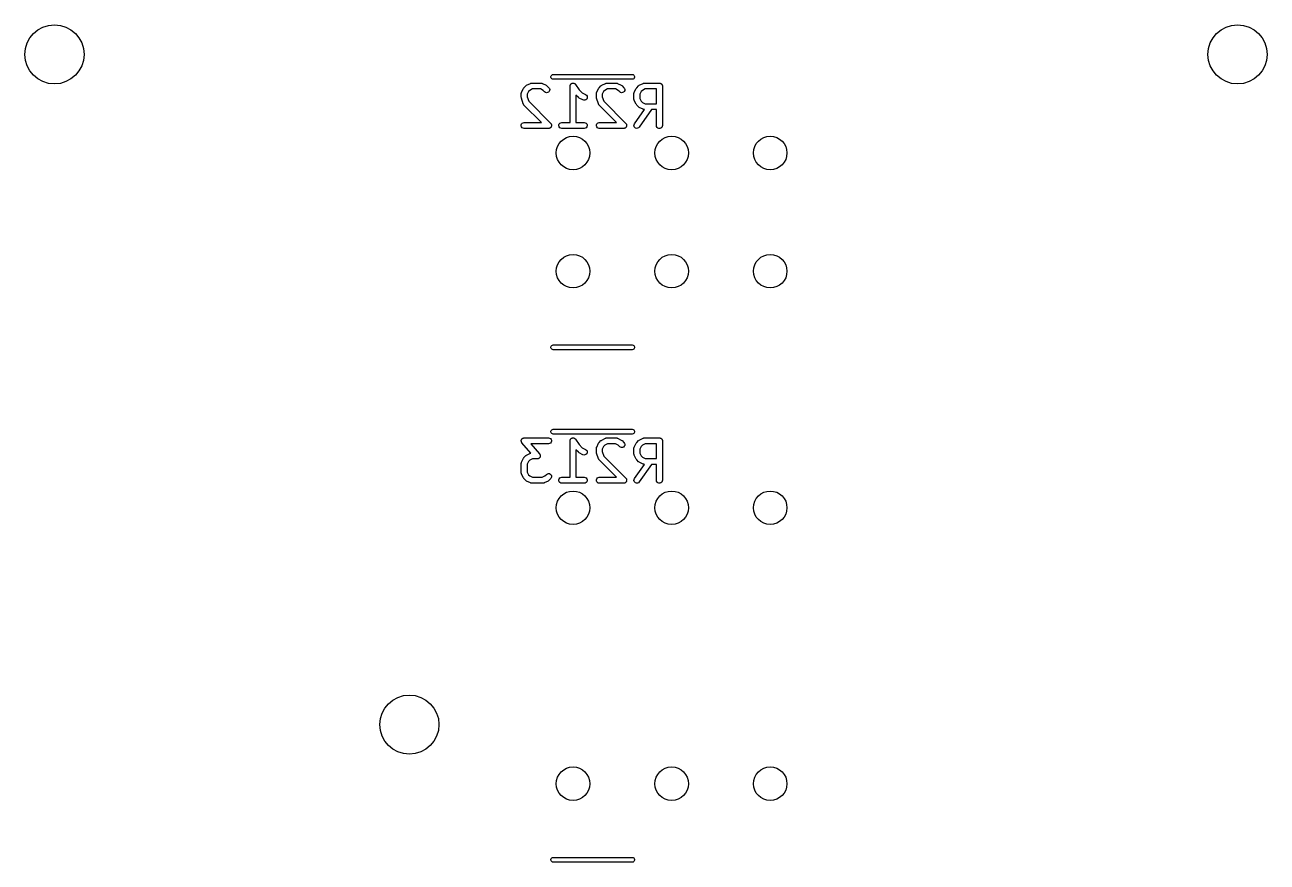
# Model space of a CAD drawing. Extents: x 25 to 326, y -201 to -21.
# Drawn here: x 58.6 to 90.1, y -177.99 to -156.75 of the extents above; entities that cross this region are included whole.
import ezdxf

# ---------------------------------------------------------------- set-up
doc = ezdxf.new("R2010")
doc.units = 0
doc.header["$MEASUREMENT"] = 0
doc.layers.add('BLACK', color=7, linetype='CONTINUOUS')

msp = doc.modelspace()

# ---------------------------------------------------------------- linework, layer by layer
at = {"layer": 'Black'}
for p, q in [((71.9409, -158.06), (71.948, -158.04)), ((71.9409, -158.08), (71.9409, -158.06)), ((71.948, -158.1), (71.9409, -158.08)), ((71.948, -158.04), (71.9614, -158.024)), ((71.9614, -158.116), (71.948, -158.1)), ((71.9614, -158.024), (71.9795, -158.014)), ((71.9795, -158.126), (71.9614, -158.116)), ((71.9795, -158.014), (72, -158.01)), ((72, -158.13), (71.9795, -158.126)), ((72, -158.01), (74, -158.01)), ((74, -158.01), (74.0205, -158.014)), ((74.0205, -158.126), (74, -158.13)), ((74.0205, -158.014), (74.0386, -158.024)), ((74.0386, -158.116), (74.0205, -158.126)), ((74.0386, -158.024), (74.052, -158.04)), ((74.052, -158.1), (74.0386, -158.116)), ((74.052, -158.04), (74.0591, -158.06)), ((74.0591, -158.08), (74.052, -158.1)), ((74.0591, -158.06), (74.0591, -158.08)), ((71.1948, -158.459), (71.2424, -158.364)), ((71.2424, -158.364), (71.2496, -158.354)), ((71.2496, -158.354), (71.2565, -158.345)), ((71.2565, -158.345), (71.3041, -158.297)), ((71.3041, -158.297), (71.3139, -158.29)), ((71.3139, -158.29), (71.3236, -158.283)), ((71.3236, -158.283), (71.4188, -158.235)), ((71.3712, -158.442), (71.3369, -158.511)), ((71.4016, -158.412), (71.3712, -158.442)), ((71.4701, -158.377), (71.4016, -158.412)), ((71.4188, -158.235), (71.423, -158.234)), ((71.423, -158.234), (71.4267, -158.232)), ((71.4267, -158.232), (71.4354, -158.23)), ((71.4354, -158.23), (71.4438, -158.228)), ((71.4438, -158.228), (71.4481, -158.228)), ((71.4481, -158.228), (71.4524, -158.227)), ((71.4524, -158.227), (71.6905, -158.227)), ((71.6728, -158.377), (71.4701, -158.377)), ((71.7413, -158.412), (71.6728, -158.377)), ((71.6905, -158.227), (71.6947, -158.228)), ((71.6947, -158.228), (71.699, -158.228)), ((71.699, -158.228), (71.7075, -158.23)), ((71.7075, -158.23), (71.7161, -158.232)), ((71.7161, -158.232), (71.7199, -158.234)), ((71.7199, -158.234), (71.724, -158.235)), ((71.724, -158.235), (71.8193, -158.283)), ((71.7803, -158.451), (71.7413, -158.412)), ((71.8193, -158.283), (71.8289, -158.29)), ((71.8289, -158.29), (71.8387, -158.297)), ((71.8387, -158.297), (71.8864, -158.345)), ((71.8948, -158.441), (71.8764, -158.459)), ((71.8864, -158.345), (71.9013, -158.366)), ((71.9058, -158.417), (71.8948, -158.441)), ((71.9013, -158.366), (71.908, -158.391)), ((71.908, -158.391), (71.9058, -158.417)), ((74, -158.13), (72, -158.13)), ((72.425, -158.302), (72.4257, -158.298)), ((72.425, -159.227), (72.425, -158.302)), ((72.4255, -158.294), (72.428, -158.286)), ((72.4257, -158.298), (72.4255, -158.294)), ((72.428, -158.286), (72.4295, -158.277)), ((72.4295, -158.277), (72.4316, -158.273)), ((72.4316, -158.273), (72.4328, -158.269)), ((72.4328, -158.269), (72.4381, -158.262)), ((72.4381, -158.262), (72.4425, -158.254)), ((72.4425, -158.254), (72.4457, -158.252)), ((72.4457, -158.252), (72.4482, -158.248)), ((72.4482, -158.248), (72.4556, -158.243)), ((72.4556, -158.243), (72.4625, -158.237)), ((72.4625, -158.237), (72.4664, -158.236)), ((72.4664, -158.236), (72.4699, -158.234)), ((72.4699, -158.234), (72.4786, -158.232)), ((72.4786, -158.232), (72.487, -158.229)), ((72.487, -158.229), (72.4911, -158.229)), ((72.4911, -158.229), (72.4952, -158.228)), ((72.4952, -158.228), (72.5041, -158.229)), ((72.5041, -158.229), (72.513, -158.229)), ((72.513, -158.229), (72.5169, -158.23)), ((72.5169, -158.23), (72.5211, -158.23)), ((72.5211, -158.23), (72.5291, -158.234)), ((72.5291, -158.234), (72.5375, -158.237)), ((72.5375, -158.237), (72.5407, -158.24)), ((72.5407, -158.24), (72.5444, -158.242)), ((72.5444, -158.242), (72.5506, -158.248)), ((72.5506, -158.248), (72.5575, -158.254)), ((72.5575, -158.254), (72.5595, -158.258)), ((72.5595, -158.258), (72.5624, -158.261)), ((72.5624, -158.261), (72.6535, -158.397)), ((72.6535, -158.397), (72.7349, -158.479)), ((73.0996, -158.459), (73.1472, -158.364)), ((73.1472, -158.364), (73.1544, -158.354)), ((73.1544, -158.354), (73.1613, -158.345)), ((73.1613, -158.345), (73.2089, -158.297)), ((73.2089, -158.297), (73.2187, -158.29)), ((73.2187, -158.29), (73.2284, -158.283)), ((73.2284, -158.283), (73.3236, -158.235)), ((73.2759, -158.442), (73.2417, -158.511)), ((73.3063, -158.412), (73.2759, -158.442)), ((73.3748, -158.377), (73.3063, -158.412)), ((73.3236, -158.235), (73.3277, -158.234)), ((73.3277, -158.234), (73.3315, -158.232)), ((73.3315, -158.232), (73.3401, -158.23)), ((73.3401, -158.23), (73.3486, -158.228)), ((73.3486, -158.228), (73.3529, -158.228)), ((73.3529, -158.228), (73.3571, -158.227)), ((73.3571, -158.227), (73.5952, -158.227)), ((73.5775, -158.377), (73.3748, -158.377)), ((73.646, -158.412), (73.5775, -158.377)), ((73.5952, -158.227), (73.5995, -158.228)), ((73.5995, -158.228), (73.6038, -158.228)), ((73.6038, -158.228), (73.6122, -158.23)), ((73.6122, -158.23), (73.6209, -158.232)), ((73.6209, -158.232), (73.6246, -158.234)), ((73.6246, -158.234), (73.6288, -158.235)), ((73.6288, -158.235), (73.724, -158.283)), ((73.6851, -158.451), (73.646, -158.412)), ((73.724, -158.283), (73.7337, -158.29)), ((73.7337, -158.29), (73.7435, -158.297)), ((73.7435, -158.297), (73.7911, -158.345)), ((73.7995, -158.441), (73.7811, -158.459)), ((73.7911, -158.345), (73.8061, -158.366)), ((73.8105, -158.417), (73.7995, -158.441)), ((73.8061, -158.366), (73.8128, -158.391)), ((73.8128, -158.391), (73.8105, -158.417)), ((74.052, -158.459), (74.0996, -158.364)), ((74.0996, -158.364), (74.1067, -158.354)), ((74.1067, -158.354), (74.1136, -158.345)), ((74.1136, -158.345), (74.1613, -158.297)), ((74.1613, -158.297), (74.1711, -158.29)), ((74.1711, -158.29), (74.1807, -158.283)), ((74.1807, -158.283), (74.276, -158.235)), ((74.2283, -158.442), (74.194, -158.511)), ((74.2587, -158.412), (74.2283, -158.442)), ((74.3272, -158.377), (74.2587, -158.412)), ((74.276, -158.235), (74.2801, -158.234)), ((74.2801, -158.234), (74.2839, -158.232)), ((74.2839, -158.232), (74.2925, -158.23)), ((74.2925, -158.23), (74.3009, -158.228)), ((74.3009, -158.228), (74.3053, -158.228)), ((74.3053, -158.228), (74.3095, -158.227)), ((74.3095, -158.227), (74.6905, -158.227)), ((74.6155, -158.377), (74.3272, -158.377)), ((74.6155, -158.751), (74.6155, -158.377)), ((74.6905, -158.227), (74.6969, -158.229)), ((74.6969, -158.229), (74.7035, -158.229)), ((74.7035, -158.229), (74.7097, -158.231)), ((74.7097, -158.231), (74.7161, -158.232)), ((74.7161, -158.232), (74.7218, -158.235)), ((74.7218, -158.235), (74.728, -158.237)), ((74.728, -158.237), (74.733, -158.242)), ((74.733, -158.242), (74.7387, -158.245)), ((74.7387, -158.245), (74.7429, -158.25)), ((74.7429, -158.25), (74.7479, -158.254)), ((74.7479, -158.254), (74.7512, -158.26)), ((74.7512, -158.26), (74.7554, -158.265)), ((74.7554, -158.265), (74.7577, -158.271)), ((74.7577, -158.271), (74.761, -158.277)), ((74.761, -158.277), (74.7621, -158.283)), ((74.7621, -158.283), (74.7643, -158.289)), ((74.7643, -158.289), (74.7643, -158.296)), ((74.7643, -158.296), (74.7655, -158.302)), ((74.7655, -158.302), (74.7655, -159.302)), ((71.1869, -158.493), (71.1877, -158.489)), ((71.1869, -158.588), (71.1869, -158.493)), ((71.189, -158.6), (71.1869, -158.588)), ((71.1874, -158.484), (71.1899, -158.476)), ((71.1877, -158.489), (71.1874, -158.484)), ((71.1908, -158.612), (71.189, -158.6)), ((71.1899, -158.476), (71.1914, -158.467)), ((71.2384, -158.755), (71.1908, -158.612)), ((71.1914, -158.467), (71.1936, -158.463)), ((71.1936, -158.463), (71.1948, -158.459)), ((71.2404, -158.758), (71.2384, -158.755)), ((71.2416, -158.763), (71.2404, -158.758)), ((71.3369, -158.511), (71.3369, -158.576)), ((71.3369, -158.576), (71.3751, -158.69)), ((71.3751, -158.69), (71.934, -159.249)), ((71.8016, -158.466), (71.7803, -158.451)), ((71.8268, -158.472), (71.8016, -158.466)), ((71.8527, -158.47), (71.8268, -158.472)), ((71.8764, -158.459), (71.8527, -158.47)), ((72.6374, -158.594), (72.575, -158.531)), ((72.575, -158.531), (72.575, -159.227)), ((72.6473, -158.6), (72.6374, -158.594)), ((72.6569, -158.608), (72.6473, -158.6)), ((72.7522, -158.655), (72.6569, -158.608)), ((72.7349, -158.479), (72.8193, -158.521)), ((72.7771, -158.663), (72.7522, -158.655)), ((72.8031, -158.661), (72.7771, -158.663)), ((72.827, -158.651), (72.8031, -158.661)), ((72.8193, -158.521), (72.8402, -158.537)), ((72.846, -158.633), (72.827, -158.651)), ((72.8402, -158.537), (72.8545, -158.558)), ((72.8576, -158.609), (72.846, -158.633)), ((72.8545, -158.558), (72.8606, -158.584)), ((72.8606, -158.584), (72.8576, -158.609)), ((73.0917, -158.493), (73.0924, -158.489)), ((73.0917, -158.588), (73.0917, -158.493)), ((73.0938, -158.6), (73.0917, -158.588)), ((73.0922, -158.484), (73.0947, -158.476)), ((73.0924, -158.489), (73.0922, -158.484)), ((73.0955, -158.612), (73.0938, -158.6)), ((73.0947, -158.476), (73.0962, -158.467)), ((73.1431, -158.755), (73.0955, -158.612)), ((73.0962, -158.467), (73.0984, -158.463)), ((73.0984, -158.463), (73.0996, -158.459)), ((73.1452, -158.758), (73.1431, -158.755)), ((73.1463, -158.763), (73.1452, -158.758)), ((73.2417, -158.511), (73.2417, -158.576)), ((73.2417, -158.576), (73.2798, -158.69)), ((73.2798, -158.69), (73.8387, -159.249)), ((73.7064, -158.466), (73.6851, -158.451)), ((73.7316, -158.472), (73.7064, -158.466)), ((73.7575, -158.47), (73.7316, -158.472)), ((73.7811, -158.459), (73.7575, -158.47)), ((74.044, -158.493), (74.0448, -158.489)), ((74.044, -158.636), (74.044, -158.493)), ((74.0448, -158.64), (74.044, -158.636)), ((74.0445, -158.484), (74.047, -158.476)), ((74.0448, -158.489), (74.0445, -158.484)), ((74.0445, -158.644), (74.0448, -158.64)), ((74.047, -158.653), (74.0445, -158.644)), ((74.047, -158.476), (74.0486, -158.467)), ((74.0486, -158.661), (74.047, -158.653)), ((74.0486, -158.467), (74.0507, -158.463)), ((74.0507, -158.665), (74.0486, -158.661)), ((74.0507, -158.463), (74.052, -158.459)), ((74.052, -158.669), (74.0507, -158.665)), ((74.0996, -158.764), (74.052, -158.669)), ((74.194, -158.511), (74.194, -158.618)), ((74.194, -158.618), (74.2283, -158.687)), ((74.2283, -158.687), (74.2587, -158.717)), ((74.2587, -158.717), (74.3272, -158.751)), ((74.3272, -158.751), (74.6155, -158.751)), ((71.2466, -158.77), (71.2416, -158.763)), ((71.2508, -158.778), (71.2466, -158.77)), ((71.254, -158.78), (71.2508, -158.778)), ((71.2565, -158.784), (71.254, -158.78)), ((71.6999, -159.227), (71.2565, -158.784)), ((73.1513, -158.77), (73.1463, -158.763)), ((73.1555, -158.778), (73.1513, -158.77)), ((73.1588, -158.78), (73.1555, -158.778)), ((73.1613, -158.784), (73.1588, -158.78)), ((73.6046, -159.227), (73.1613, -158.784)), ((74.0576, -159.259), (74.3085, -158.901)), ((74.1067, -158.774), (74.0996, -158.764)), ((74.1136, -158.784), (74.1067, -158.774)), ((74.1613, -158.832), (74.1136, -158.784)), ((74.1711, -158.838), (74.1613, -158.832)), ((74.1807, -158.846), (74.1711, -158.838)), ((74.4914, -158.901), (74.1805, -159.345)), ((74.276, -158.893), (74.1807, -158.846)), ((74.2801, -158.895), (74.276, -158.893)), ((74.2839, -158.897), (74.2801, -158.895)), ((74.2925, -158.898), (74.2839, -158.897)), ((74.3009, -158.901), (74.2925, -158.898)), ((74.3053, -158.9), (74.3009, -158.901)), ((74.3085, -158.901), (74.3053, -158.9)), ((74.6155, -158.901), (74.4914, -158.901)), ((74.6155, -159.302), (74.6155, -158.901)), ((71.188, -159.289), (71.197, -159.265)), ((71.188, -159.315), (71.188, -159.289)), ((71.197, -159.34), (71.188, -159.315)), ((71.197, -159.265), (71.2137, -159.245)), ((71.2137, -159.36), (71.197, -159.34)), ((71.2137, -159.245), (71.2363, -159.232)), ((71.2363, -159.373), (71.2137, -159.36)), ((71.2363, -159.232), (71.2619, -159.227)), ((71.2619, -159.377), (71.2363, -159.373)), ((71.2619, -159.227), (71.6999, -159.227)), ((71.881, -159.377), (71.2619, -159.377)), ((71.8906, -159.376), (71.881, -159.377)), ((71.9004, -159.375), (71.8906, -159.376)), ((71.9034, -159.373), (71.9004, -159.375)), ((71.9066, -159.373), (71.9034, -159.373)), ((71.9151, -159.368), (71.9066, -159.373)), ((71.924, -159.364), (71.9151, -159.368)), ((71.9263, -159.361), (71.924, -159.364)), ((71.9292, -159.36), (71.9263, -159.361)), ((71.9355, -159.352), (71.9292, -159.36)), ((71.934, -159.249), (71.9396, -159.257)), ((71.9424, -159.345), (71.9355, -159.352)), ((71.9396, -159.257), (71.9459, -159.265)), ((71.9438, -159.342), (71.9424, -159.345)), ((71.9459, -159.34), (71.9438, -159.342)), ((71.9459, -159.265), (71.947, -159.268)), ((71.9493, -159.331), (71.9459, -159.34)), ((71.947, -159.268), (71.9489, -159.271)), ((71.9489, -159.271), (71.9515, -159.28)), ((71.9534, -159.322), (71.9493, -159.331)), ((71.9515, -159.28), (71.9548, -159.289)), ((71.9537, -159.319), (71.9534, -159.322)), ((71.9548, -159.315), (71.9537, -159.319)), ((71.9548, -159.289), (71.9548, -159.293)), ((71.9548, -159.293), (71.9557, -159.296)), ((71.9557, -159.296), (71.9548, -159.306)), ((71.9548, -159.306), (71.9548, -159.315)), ((72.1404, -159.289), (72.1493, -159.265)), ((72.1404, -159.315), (72.1404, -159.289)), ((72.1493, -159.34), (72.1404, -159.315)), ((72.1493, -159.265), (72.1661, -159.245)), ((72.1661, -159.36), (72.1493, -159.34)), ((72.1661, -159.245), (72.1886, -159.232)), ((72.1886, -159.373), (72.1661, -159.36)), ((72.1886, -159.232), (72.2143, -159.227)), ((72.2143, -159.377), (72.1886, -159.373)), ((72.2143, -159.227), (72.425, -159.227)), ((72.7857, -159.377), (72.2143, -159.377)), ((72.575, -159.227), (72.7857, -159.227)), ((72.7857, -159.227), (72.8114, -159.232)), ((72.8114, -159.373), (72.7857, -159.377)), ((72.8114, -159.232), (72.8339, -159.245)), ((72.8339, -159.36), (72.8114, -159.373)), ((72.8339, -159.245), (72.8507, -159.265)), ((72.8507, -159.34), (72.8339, -159.36)), ((72.8507, -159.265), (72.8596, -159.289)), ((72.8596, -159.315), (72.8507, -159.34)), ((72.8596, -159.289), (72.8596, -159.315)), ((73.0928, -159.289), (73.1017, -159.265)), ((73.0928, -159.315), (73.0928, -159.289)), ((73.1017, -159.34), (73.0928, -159.315)), ((73.1017, -159.265), (73.1185, -159.245)), ((73.1185, -159.36), (73.1017, -159.34)), ((73.1185, -159.245), (73.141, -159.232)), ((73.141, -159.373), (73.1185, -159.36)), ((73.141, -159.232), (73.1667, -159.227)), ((73.1667, -159.377), (73.141, -159.373)), ((73.1667, -159.227), (73.6046, -159.227)), ((73.7857, -159.377), (73.1667, -159.377)), ((73.7954, -159.376), (73.7857, -159.377)), ((73.8051, -159.375), (73.7954, -159.376)), ((73.8081, -159.373), (73.8051, -159.375)), ((73.8114, -159.373), (73.8081, -159.373)), ((73.8198, -159.368), (73.8114, -159.373)), ((73.8287, -159.364), (73.8198, -159.368)), ((73.8311, -159.361), (73.8287, -159.364)), ((73.8339, -159.36), (73.8311, -159.361)), ((73.8402, -159.352), (73.8339, -159.36)), ((73.8387, -159.249), (73.8444, -159.257)), ((73.8472, -159.345), (73.8402, -159.352)), ((73.8444, -159.257), (73.8507, -159.265)), ((73.8485, -159.342), (73.8472, -159.345)), ((73.8507, -159.34), (73.8485, -159.342)), ((73.8507, -159.265), (73.8518, -159.268)), ((73.854, -159.331), (73.8507, -159.34)), ((73.8518, -159.268), (73.8537, -159.271)), ((73.8537, -159.271), (73.8562, -159.28)), ((73.8582, -159.322), (73.854, -159.331)), ((73.8562, -159.28), (73.8596, -159.289)), ((73.8584, -159.319), (73.8582, -159.322)), ((73.8596, -159.315), (73.8584, -159.319)), ((73.8596, -159.289), (73.8596, -159.293)), ((73.8596, -159.293), (73.8604, -159.296)), ((73.8604, -159.296), (73.8596, -159.306)), ((73.8596, -159.306), (73.8596, -159.315)), ((74.0443, -159.309), (74.0466, -159.283)), ((74.0511, -159.334), (74.0443, -159.309)), ((74.0466, -159.283), (74.0576, -159.259)), ((74.066, -159.355), (74.0511, -159.334)), ((74.0874, -159.37), (74.066, -159.355)), ((74.1125, -159.377), (74.0874, -159.37)), ((74.1385, -159.375), (74.1125, -159.377)), ((74.1621, -159.364), (74.1385, -159.375)), ((74.1805, -159.345), (74.1621, -159.364)), ((74.62, -159.328), (74.6155, -159.302)), ((74.633, -159.351), (74.62, -159.328)), ((74.653, -159.367), (74.633, -159.351)), ((74.6775, -159.376), (74.653, -159.367)), ((74.7035, -159.376), (74.6775, -159.376)), ((74.728, -159.367), (74.7035, -159.376)), ((74.7479, -159.351), (74.728, -159.367)), ((74.761, -159.328), (74.7479, -159.351)), ((74.7655, -159.302), (74.761, -159.328)), ((71.9409, -164.92), (71.948, -164.9)), ((71.9409, -164.94), (71.9409, -164.92)), ((71.948, -164.96), (71.9409, -164.94)), ((71.948, -164.9), (71.9614, -164.884)), ((71.9614, -164.976), (71.948, -164.96)), ((71.9614, -164.884), (71.9795, -164.874)), ((71.9795, -164.986), (71.9614, -164.976)), ((71.9795, -164.874), (72, -164.87)), ((72, -164.99), (71.9795, -164.986)), ((72, -164.87), (74, -164.87)), ((74, -164.99), (72, -164.99)), ((74, -164.87), (74.0205, -164.874)), ((74.0205, -164.986), (74, -164.99)), ((74.0205, -164.874), (74.0386, -164.884)), ((74.0386, -164.976), (74.0205, -164.986)), ((74.0386, -164.884), (74.052, -164.9)), ((74.052, -164.96), (74.0386, -164.976)), ((74.052, -164.9), (74.0591, -164.92)), ((74.0591, -164.94), (74.052, -164.96)), ((74.0591, -164.92), (74.0591, -164.94)), ((71.1944, -167.272), (71.197, -167.265)), ((71.197, -167.265), (71.2007, -167.26)), ((71.2007, -167.26), (71.2035, -167.255)), ((71.2035, -167.255), (71.209, -167.251)), ((71.209, -167.251), (71.2137, -167.245)), ((71.2137, -167.245), (71.2187, -167.242)), ((71.2187, -167.242), (71.2231, -167.238)), ((71.2231, -167.238), (71.2299, -167.236)), ((71.2299, -167.236), (71.2363, -167.232)), ((71.2363, -167.232), (71.242, -167.231)), ((71.242, -167.231), (71.2474, -167.229)), ((71.2474, -167.229), (71.2547, -167.229)), ((71.2547, -167.229), (71.2619, -167.227)), ((71.2619, -167.227), (71.881, -167.227)), ((71.881, -167.227), (71.9066, -167.232)), ((71.9066, -167.232), (71.9292, -167.245)), ((71.9292, -167.245), (71.9459, -167.265)), ((71.9409, -167.06), (71.948, -167.04)), ((71.9409, -167.08), (71.9409, -167.06)), ((71.948, -167.1), (71.9409, -167.08)), ((71.9459, -167.265), (71.9548, -167.289)), ((71.948, -167.04), (71.9614, -167.024)), ((71.9614, -167.116), (71.948, -167.1)), ((71.9614, -167.024), (71.9795, -167.014)), ((71.9795, -167.126), (71.9614, -167.116)), ((71.9795, -167.014), (72, -167.01)), ((72, -167.13), (71.9795, -167.126)), ((72, -167.01), (74, -167.01)), ((74, -167.13), (72, -167.13)), ((72.4328, -167.269), (72.4381, -167.262)), ((72.4381, -167.262), (72.4425, -167.254)), ((72.4425, -167.254), (72.4457, -167.252)), ((72.4457, -167.252), (72.4482, -167.248)), ((72.4482, -167.248), (72.4556, -167.243)), ((72.4556, -167.243), (72.4625, -167.237)), ((72.4625, -167.237), (72.4664, -167.236)), ((72.4664, -167.236), (72.4699, -167.234)), ((72.4699, -167.234), (72.4786, -167.232)), ((72.4786, -167.232), (72.487, -167.229)), ((72.487, -167.229), (72.4911, -167.229)), ((72.4911, -167.229), (72.4952, -167.228)), ((72.4952, -167.228), (72.5041, -167.229)), ((72.5041, -167.229), (72.513, -167.229)), ((72.513, -167.229), (72.5169, -167.23)), ((72.5169, -167.23), (72.5211, -167.23)), ((72.5211, -167.23), (72.5291, -167.234)), ((72.5291, -167.234), (72.5375, -167.237)), ((72.5375, -167.237), (72.5407, -167.24)), ((72.5407, -167.24), (72.5444, -167.242)), ((72.5444, -167.242), (72.5506, -167.248)), ((72.5506, -167.248), (72.5575, -167.254)), ((72.5575, -167.254), (72.5595, -167.258)), ((72.5595, -167.258), (72.5624, -167.261)), ((72.5624, -167.261), (72.6535, -167.397)), ((73.2284, -167.283), (73.3236, -167.235)), ((73.3236, -167.235), (73.3277, -167.234)), ((73.3277, -167.234), (73.3315, -167.232)), ((73.3315, -167.232), (73.3401, -167.23)), ((73.3401, -167.23), (73.3486, -167.228)), ((73.3486, -167.228), (73.3529, -167.228)), ((73.3529, -167.228), (73.3571, -167.227)), ((73.3571, -167.227), (73.5952, -167.227)), ((73.5952, -167.227), (73.5995, -167.228)), ((73.5995, -167.228), (73.6038, -167.228)), ((73.6038, -167.228), (73.6122, -167.23)), ((73.6122, -167.23), (73.6209, -167.232)), ((73.6209, -167.232), (73.6246, -167.234)), ((73.6246, -167.234), (73.6288, -167.235)), ((73.6288, -167.235), (73.724, -167.283)), ((74, -167.01), (74.0205, -167.014)), ((74.0205, -167.126), (74, -167.13)), ((74.0205, -167.014), (74.0386, -167.024)), ((74.0386, -167.116), (74.0205, -167.126)), ((74.0386, -167.024), (74.052, -167.04)), ((74.052, -167.1), (74.0386, -167.116)), ((74.052, -167.04), (74.0591, -167.06)), ((74.0591, -167.08), (74.052, -167.1)), ((74.0591, -167.06), (74.0591, -167.08)), ((74.1807, -167.283), (74.276, -167.235)), ((74.276, -167.235), (74.2801, -167.234)), ((74.2801, -167.234), (74.2839, -167.232)), ((74.2839, -167.232), (74.2925, -167.23)), ((74.2925, -167.23), (74.3009, -167.228)), ((74.3009, -167.228), (74.3053, -167.228)), ((74.3053, -167.228), (74.3095, -167.227)), ((74.3095, -167.227), (74.6905, -167.227)), ((74.6905, -167.227), (74.6969, -167.229)), ((74.6969, -167.229), (74.7035, -167.229)), ((74.7035, -167.229), (74.7097, -167.231)), ((74.7097, -167.231), (74.7161, -167.232)), ((74.7161, -167.232), (74.7218, -167.235)), ((74.7218, -167.235), (74.728, -167.237)), ((74.728, -167.237), (74.733, -167.242)), ((74.733, -167.242), (74.7387, -167.245)), ((74.7387, -167.245), (74.7429, -167.25)), ((74.7429, -167.25), (74.7479, -167.254)), ((74.7479, -167.254), (74.7512, -167.26)), ((74.7512, -167.26), (74.7554, -167.265)), ((74.7554, -167.265), (74.7577, -167.271)), ((71.1869, -167.304), (71.188, -167.297)), ((71.188, -167.31), (71.1869, -167.304)), ((71.188, -167.289), (71.19, -167.284)), ((71.188, -167.297), (71.188, -167.289)), ((71.188, -167.315), (71.188, -167.31)), ((71.1906, -167.322), (71.188, -167.315)), ((71.19, -167.284), (71.1909, -167.278)), ((71.192, -167.329), (71.1906, -167.322)), ((71.1909, -167.278), (71.1944, -167.272)), ((71.195, -167.334), (71.192, -167.329)), ((71.197, -167.34), (71.195, -167.334)), ((71.2017, -167.345), (71.197, -167.34)), ((71.2055, -167.352), (71.2017, -167.345)), ((71.433, -167.612), (71.2055, -167.352)), ((71.881, -167.377), (71.4272, -167.377)), ((71.4272, -167.377), (71.6517, -167.634)), ((71.9066, -167.373), (71.881, -167.377)), ((71.9292, -167.36), (71.9066, -167.373)), ((71.9459, -167.34), (71.9292, -167.36)), ((71.9548, -167.315), (71.9459, -167.34)), ((71.9548, -167.289), (71.9548, -167.315)), ((72.425, -167.302), (72.4257, -167.298)), ((72.425, -168.227), (72.425, -167.302)), ((72.4255, -167.294), (72.428, -167.286)), ((72.4257, -167.298), (72.4255, -167.294)), ((72.428, -167.286), (72.4295, -167.277)), ((72.4295, -167.277), (72.4316, -167.273)), ((72.4316, -167.273), (72.4328, -167.269)), ((72.6374, -167.594), (72.575, -167.531)), ((72.575, -167.531), (72.575, -168.227)), ((72.6535, -167.397), (72.7349, -167.479)), ((72.7349, -167.479), (72.8193, -167.521)), ((72.8193, -167.521), (72.8402, -167.537)), ((72.8402, -167.537), (72.8545, -167.558)), ((72.8545, -167.558), (72.8606, -167.584)), ((73.0917, -167.493), (73.0924, -167.489)), ((73.0917, -167.588), (73.0917, -167.493)), ((73.0922, -167.484), (73.0947, -167.476)), ((73.0924, -167.489), (73.0922, -167.484)), ((73.0947, -167.476), (73.0962, -167.467)), ((73.0962, -167.467), (73.0984, -167.463)), ((73.0984, -167.463), (73.0996, -167.459)), ((73.0996, -167.459), (73.1472, -167.364)), ((73.1472, -167.364), (73.1544, -167.354)), ((73.1544, -167.354), (73.1613, -167.345)), ((73.1613, -167.345), (73.2089, -167.297)), ((73.2089, -167.297), (73.2187, -167.29)), ((73.2187, -167.29), (73.2284, -167.283)), ((73.2759, -167.442), (73.2417, -167.511)), ((73.2417, -167.511), (73.2417, -167.576)), ((73.2417, -167.576), (73.2798, -167.69)), ((73.3063, -167.412), (73.2759, -167.442)), ((73.3748, -167.377), (73.3063, -167.412)), ((73.5775, -167.377), (73.3748, -167.377)), ((73.646, -167.412), (73.5775, -167.377)), ((73.6851, -167.451), (73.646, -167.412)), ((73.7064, -167.466), (73.6851, -167.451)), ((73.7316, -167.472), (73.7064, -167.466)), ((73.724, -167.283), (73.7337, -167.29)), ((73.7575, -167.47), (73.7316, -167.472)), ((73.7337, -167.29), (73.7435, -167.297)), ((73.7435, -167.297), (73.7911, -167.345)), ((73.7811, -167.459), (73.7575, -167.47)), ((73.7995, -167.441), (73.7811, -167.459)), ((73.7911, -167.345), (73.8061, -167.366)), ((73.8105, -167.417), (73.7995, -167.441)), ((73.8061, -167.366), (73.8128, -167.391)), ((73.8128, -167.391), (73.8105, -167.417)), ((74.044, -167.493), (74.0448, -167.489)), ((74.044, -167.636), (74.044, -167.493)), ((74.0445, -167.484), (74.047, -167.476)), ((74.0448, -167.489), (74.0445, -167.484)), ((74.047, -167.476), (74.0486, -167.467)), ((74.0486, -167.467), (74.0507, -167.463)), ((74.0507, -167.463), (74.052, -167.459)), ((74.052, -167.459), (74.0996, -167.364)), ((74.0996, -167.364), (74.1067, -167.354)), ((74.1067, -167.354), (74.1136, -167.345)), ((74.1136, -167.345), (74.1613, -167.297)), ((74.1613, -167.297), (74.1711, -167.29)), ((74.1711, -167.29), (74.1807, -167.283)), ((74.2283, -167.442), (74.194, -167.511)), ((74.194, -167.511), (74.194, -167.618)), ((74.2587, -167.412), (74.2283, -167.442)), ((74.3272, -167.377), (74.2587, -167.412)), ((74.6155, -167.377), (74.3272, -167.377)), ((74.6155, -167.751), (74.6155, -167.377)), ((74.7577, -167.271), (74.761, -167.277)), ((74.761, -167.277), (74.7621, -167.283)), ((74.7621, -167.283), (74.7643, -167.289)), ((74.7643, -167.289), (74.7643, -167.296)), ((74.7643, -167.296), (74.7655, -167.302)), ((74.7655, -167.302), (74.7655, -168.302)), ((71.1869, -167.874), (71.1877, -167.87)), ((71.1869, -168.112), (71.1869, -167.874)), ((71.1874, -167.865), (71.1899, -167.857)), ((71.1877, -167.87), (71.1874, -167.865)), ((71.1899, -167.857), (71.1914, -167.848)), ((71.1914, -167.848), (71.1936, -167.844)), ((71.1936, -167.844), (71.1948, -167.84)), ((71.1948, -167.84), (71.2424, -167.745)), ((71.2424, -167.745), (71.2496, -167.735)), ((71.2496, -167.735), (71.2565, -167.726)), ((71.2565, -167.726), (71.3041, -167.678)), ((71.3041, -167.678), (71.3139, -167.671)), ((71.3139, -167.671), (71.3236, -167.664)), ((71.3236, -167.664), (71.4188, -167.616)), ((71.3712, -167.823), (71.3369, -167.892)), ((71.3369, -167.892), (71.3369, -168.094)), ((71.4016, -167.793), (71.3712, -167.823)), ((71.4701, -167.758), (71.4016, -167.793)), ((71.4188, -167.616), (71.423, -167.615)), ((71.423, -167.615), (71.4267, -167.613)), ((71.4267, -167.613), (71.433, -167.612)), ((71.5952, -167.758), (71.4701, -167.758)), ((71.6025, -167.757), (71.5952, -167.758)), ((71.6098, -167.757), (71.6025, -167.757)), ((71.6152, -167.755), (71.6098, -167.757)), ((71.6209, -167.754), (71.6152, -167.755)), ((71.6272, -167.75), (71.6209, -167.754)), ((71.6341, -167.747), (71.6272, -167.75)), ((71.6384, -167.744), (71.6341, -167.747)), ((71.6434, -167.741), (71.6384, -167.744)), ((71.6482, -167.735), (71.6434, -167.741)), ((71.6537, -167.73), (71.6482, -167.735)), ((71.6517, -167.634), (71.6555, -167.64)), ((71.6565, -167.725), (71.6537, -167.73)), ((71.6555, -167.64), (71.6602, -167.646)), ((71.6602, -167.721), (71.6565, -167.725)), ((71.6602, -167.646), (71.6622, -167.651)), ((71.6627, -167.714), (71.6602, -167.721)), ((71.6622, -167.651), (71.6652, -167.656)), ((71.6662, -167.708), (71.6627, -167.714)), ((71.6652, -167.656), (71.6666, -167.663)), ((71.6671, -167.702), (71.6662, -167.708)), ((71.6666, -167.663), (71.6691, -167.67)), ((71.6691, -167.696), (71.6671, -167.702)), ((71.6691, -167.67), (71.6691, -167.676)), ((71.6691, -167.676), (71.6702, -167.682)), ((71.6702, -167.682), (71.6691, -167.689)), ((71.6691, -167.689), (71.6691, -167.696)), ((72.6473, -167.6), (72.6374, -167.594)), ((72.6569, -167.608), (72.6473, -167.6)), ((72.7522, -167.655), (72.6569, -167.608)), ((72.7771, -167.663), (72.7522, -167.655)), ((72.8031, -167.661), (72.7771, -167.663)), ((72.827, -167.651), (72.8031, -167.661)), ((72.846, -167.633), (72.827, -167.651)), ((72.8576, -167.609), (72.846, -167.633)), ((72.8606, -167.584), (72.8576, -167.609)), ((73.0938, -167.6), (73.0917, -167.588)), ((73.0955, -167.612), (73.0938, -167.6)), ((73.1431, -167.755), (73.0955, -167.612)), ((73.1452, -167.758), (73.1431, -167.755)), ((73.1463, -167.763), (73.1452, -167.758)), ((73.1513, -167.77), (73.1463, -167.763)), ((73.1555, -167.778), (73.1513, -167.77)), ((73.1588, -167.78), (73.1555, -167.778)), ((73.1613, -167.784), (73.1588, -167.78)), ((73.6046, -168.227), (73.1613, -167.784)), ((73.2798, -167.69), (73.8387, -168.249)), ((74.0448, -167.64), (74.044, -167.636)), ((74.0445, -167.644), (74.0448, -167.64)), ((74.047, -167.653), (74.0445, -167.644)), ((74.0486, -167.661), (74.047, -167.653)), ((74.0507, -167.665), (74.0486, -167.661)), ((74.052, -167.669), (74.0507, -167.665)), ((74.0996, -167.764), (74.052, -167.669)), ((74.1067, -167.774), (74.0996, -167.764)), ((74.1136, -167.784), (74.1067, -167.774)), ((74.1613, -167.832), (74.1136, -167.784)), ((74.1711, -167.838), (74.1613, -167.832)), ((74.1807, -167.846), (74.1711, -167.838)), ((74.276, -167.893), (74.1807, -167.846)), ((74.194, -167.618), (74.2283, -167.687)), ((74.2283, -167.687), (74.2587, -167.717)), ((74.2587, -167.717), (74.3272, -167.751)), ((74.2801, -167.895), (74.276, -167.893)), ((74.3272, -167.751), (74.6155, -167.751)), ((71.1877, -168.116), (71.1869, -168.112)), ((71.1874, -168.12), (71.1877, -168.116)), ((71.1899, -168.129), (71.1874, -168.12)), ((71.1914, -168.138), (71.1899, -168.129)), ((71.1936, -168.141), (71.1914, -168.138)), ((71.1948, -168.145), (71.1936, -168.141)), ((71.2424, -168.241), (71.1948, -168.145)), ((71.3369, -168.094), (71.3712, -168.163)), ((71.3712, -168.163), (71.4016, -168.193)), ((71.4016, -168.193), (71.4701, -168.227)), ((71.7204, -168.227), (71.7889, -168.193)), ((71.7889, -168.193), (71.8279, -168.154)), ((71.8279, -168.154), (71.8493, -168.139)), ((71.8493, -168.139), (71.8744, -168.132)), ((71.8744, -168.132), (71.9004, -168.135)), ((71.9004, -168.135), (71.924, -168.146)), ((71.924, -168.146), (71.9424, -168.164)), ((71.9424, -168.164), (71.9534, -168.188)), ((71.9534, -168.188), (71.9557, -168.214)), ((74.0576, -168.259), (74.3085, -167.901)), ((74.4914, -167.901), (74.1805, -168.345)), ((74.2839, -167.897), (74.2801, -167.895)), ((74.2925, -167.898), (74.2839, -167.897)), ((74.3009, -167.901), (74.2925, -167.898)), ((74.3053, -167.9), (74.3009, -167.901)), ((74.3085, -167.901), (74.3053, -167.9)), ((74.6155, -167.901), (74.4914, -167.901)), ((74.6155, -168.302), (74.6155, -167.901)), ((71.2496, -168.25), (71.2424, -168.241)), ((71.2565, -168.26), (71.2496, -168.25)), ((71.3041, -168.308), (71.2565, -168.26)), ((71.3139, -168.315), (71.3041, -168.308)), ((71.3236, -168.322), (71.3139, -168.315)), ((71.4188, -168.369), (71.3236, -168.322)), ((71.423, -168.371), (71.4188, -168.369)), ((71.4267, -168.373), (71.423, -168.371)), ((71.4354, -168.374), (71.4267, -168.373)), ((71.4438, -168.377), (71.4354, -168.374)), ((71.4481, -168.377), (71.4438, -168.377)), ((71.4524, -168.377), (71.4481, -168.377)), ((71.7381, -168.377), (71.4524, -168.377)), ((71.4701, -168.227), (71.7204, -168.227)), ((71.7424, -168.377), (71.7381, -168.377)), ((71.7467, -168.377), (71.7424, -168.377)), ((71.7551, -168.374), (71.7467, -168.377)), ((71.7637, -168.373), (71.7551, -168.374)), ((71.7675, -168.371), (71.7637, -168.373)), ((71.7716, -168.369), (71.7675, -168.371)), ((71.8669, -168.322), (71.7716, -168.369)), ((71.8765, -168.315), (71.8669, -168.322)), ((71.8864, -168.308), (71.8765, -168.315)), ((71.934, -168.26), (71.8864, -168.308)), ((71.9489, -168.239), (71.934, -168.26)), ((71.9557, -168.214), (71.9489, -168.239)), ((72.1404, -168.289), (72.1493, -168.265)), ((72.1404, -168.315), (72.1404, -168.289)), ((72.1493, -168.34), (72.1404, -168.315)), ((72.1493, -168.265), (72.1661, -168.245)), ((72.1661, -168.36), (72.1493, -168.34)), ((72.1661, -168.245), (72.1886, -168.232)), ((72.1886, -168.373), (72.1661, -168.36)), ((72.1886, -168.232), (72.2143, -168.227)), ((72.2143, -168.377), (72.1886, -168.373)), ((72.2143, -168.227), (72.425, -168.227)), ((72.7857, -168.377), (72.2143, -168.377)), ((72.575, -168.227), (72.7857, -168.227)), ((72.7857, -168.227), (72.8114, -168.232)), ((72.8114, -168.373), (72.7857, -168.377)), ((72.8114, -168.232), (72.8339, -168.245)), ((72.8339, -168.36), (72.8114, -168.373)), ((72.8339, -168.245), (72.8507, -168.265)), ((72.8507, -168.34), (72.8339, -168.36)), ((72.8507, -168.265), (72.8596, -168.289)), ((72.8596, -168.315), (72.8507, -168.34)), ((72.8596, -168.289), (72.8596, -168.315)), ((73.0928, -168.289), (73.1017, -168.265)), ((73.0928, -168.315), (73.0928, -168.289)), ((73.1017, -168.34), (73.0928, -168.315)), ((73.1017, -168.265), (73.1185, -168.245)), ((73.1185, -168.36), (73.1017, -168.34)), ((73.1185, -168.245), (73.141, -168.232)), ((73.141, -168.373), (73.1185, -168.36)), ((73.141, -168.232), (73.1667, -168.227)), ((73.1667, -168.377), (73.141, -168.373)), ((73.1667, -168.227), (73.6046, -168.227)), ((73.7857, -168.377), (73.1667, -168.377)), ((73.7954, -168.376), (73.7857, -168.377)), ((73.8051, -168.375), (73.7954, -168.376)), ((73.8081, -168.373), (73.8051, -168.375)), ((73.8114, -168.373), (73.8081, -168.373)), ((73.8198, -168.368), (73.8114, -168.373)), ((73.8287, -168.364), (73.8198, -168.368)), ((73.8311, -168.361), (73.8287, -168.364)), ((73.8339, -168.36), (73.8311, -168.361)), ((73.8402, -168.352), (73.8339, -168.36)), ((73.8387, -168.249), (73.8444, -168.257)), ((73.8472, -168.345), (73.8402, -168.352)), ((73.8444, -168.257), (73.8507, -168.265)), ((73.8485, -168.342), (73.8472, -168.345)), ((73.8507, -168.34), (73.8485, -168.342)), ((73.8507, -168.265), (73.8518, -168.268)), ((73.854, -168.331), (73.8507, -168.34)), ((73.8518, -168.268), (73.8537, -168.271)), ((73.8537, -168.271), (73.8562, -168.28)), ((73.8582, -168.322), (73.854, -168.331)), ((73.8562, -168.28), (73.8596, -168.289)), ((73.8584, -168.319), (73.8582, -168.322)), ((73.8596, -168.315), (73.8584, -168.319)), ((73.8596, -168.289), (73.8596, -168.293)), ((73.8596, -168.293), (73.8604, -168.296)), ((73.8604, -168.296), (73.8596, -168.306)), ((73.8596, -168.306), (73.8596, -168.315)), ((74.0443, -168.309), (74.0466, -168.283)), ((74.0511, -168.334), (74.0443, -168.309)), ((74.0466, -168.283), (74.0576, -168.259)), ((74.066, -168.355), (74.0511, -168.334)), ((74.0874, -168.37), (74.066, -168.355)), ((74.1125, -168.377), (74.0874, -168.37)), ((74.1385, -168.375), (74.1125, -168.377)), ((74.1621, -168.364), (74.1385, -168.375)), ((74.1805, -168.345), (74.1621, -168.364)), ((74.62, -168.328), (74.6155, -168.302)), ((74.633, -168.351), (74.62, -168.328)), ((74.653, -168.367), (74.633, -168.351)), ((74.6775, -168.376), (74.653, -168.367)), ((74.7035, -168.376), (74.6775, -168.376)), ((74.728, -168.367), (74.7035, -168.376)), ((74.7479, -168.351), (74.728, -168.367)), ((74.761, -168.328), (74.7479, -168.351)), ((74.7655, -168.302), (74.761, -168.328)), ((71.9409, -177.92), (71.948, -177.9)), ((71.9409, -177.94), (71.9409, -177.92)), ((71.948, -177.96), (71.9409, -177.94)), ((71.948, -177.9), (71.9614, -177.884)), ((71.9614, -177.976), (71.948, -177.96)), ((71.9614, -177.884), (71.9795, -177.874)), ((71.9795, -177.874), (72, -177.87)), ((72, -177.87), (74, -177.87)), ((74, -177.87), (74.0205, -177.874)), ((74.0205, -177.874), (74.0386, -177.884)), ((74.0386, -177.884), (74.052, -177.9)), ((74.052, -177.96), (74.0386, -177.976)), ((74.052, -177.9), (74.0591, -177.92)), ((74.0591, -177.94), (74.052, -177.96)), ((74.0591, -177.92), (74.0591, -177.94)), ((71.9795, -177.986), (71.9614, -177.976)), ((72, -177.99), (71.9795, -177.986)), ((74, -177.99), (72, -177.99)), ((74.0205, -177.986), (74, -177.99)), ((74.0386, -177.976), (74.0205, -177.986))]:
    msp.add_line(p, q, dxfattribs=at)
for centre, radius in [((59.35, -157.5), 0.75), ((89.35, -157.5), 0.75), ((72.5, -160), 0.425), ((75, -160), 0.425), ((77.5, -160), 0.425), ((72.5, -163), 0.425), ((75, -163), 0.425), ((77.5, -163), 0.425), ((72.5, -169), 0.425), ((75, -169), 0.425), ((77.5, -169), 0.425), ((68.35, -174.5), 0.75), ((72.5, -176), 0.425), ((75, -176), 0.425), ((77.5, -176), 0.425)]:
    msp.add_circle(centre, radius, dxfattribs=at)

doc.saveas('drawing.dxf')
